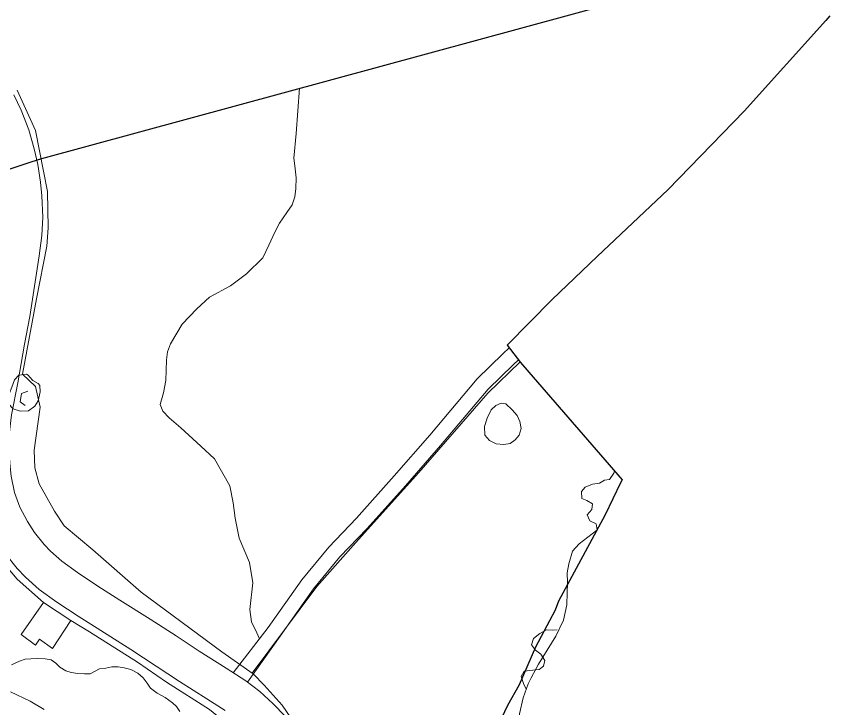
# Model space of a CAD drawing. Header units: metres. Extents: x 4652992 to 4879070, y 2074171 to 2309877.
# Drawn here: x 4654419.5 to 4654571.1, y 2308657.2 to 2308786.2 of the extents above; entities that cross this region are included whole.
import ezdxf

# ---------------------------------------------------------------- set-up
doc = ezdxf.new("R2010")
doc.units = ezdxf.units.M
doc.header["$MEASUREMENT"] = 0
doc.linetypes.add('DGN Style 3', pattern=[92.779933, 66.271381, -26.508552])
for name, color, linetype, lineweight in [('Level 1', 2, 'Continuous', 0), ('Level 18', 5, 'Continuous', 0), ('Level 20', 30, 'DGN Style 3', 0), ('Level 30', 5, 'Continuous', 0), ('Level 37', 3, 'Continuous', 0), ('Level 40', 1, 'Continuous', 0), ('Level 47', 6, 'Continuous', 0), ('Level 53', 5, 'Continuous', 0)]:
    doc.layers.add(name, color=color, linetype=linetype, lineweight=lineweight)
doc.layers.add('Limite', color=38, linetype='Continuous', lineweight=0, plot=False)

msp = doc.modelspace()

# ---------------------------------------------------------------- linework, layer by layer
at = {"layer": 'Level 1'}
for points in [[(4654527.680735, 2308690.375367, 1321.498648), (4654524.436813, 2308687.879228, 1321), (4654523.152517, 2308686.527348, 1320.7875), (4654522.512795, 2308684.192982, 1320.625), (4654522.206736, 2308682.470575, 1320.5), (4654522.21754, 2308680.716236, 1320.3125), (4654522.214082, 2308678.748875, 1320.0625), (4654522.108343, 2308676.530936, 1319.875), (4654521.507993, 2308673.703991, 1319.7125), (4654520.093678, 2308670.704822, 1319.675), (4654516.845117, 2308665.458506, 1319.6625), (4654515.469387, 2308662.937426, 1319.6625), (4654514.931161, 2308661.824308, 1319.6625), (4654513.992163, 2308659.195099, 1319.65), (4654513.278638, 2308656.200476, 1319.6375), (4654512.864391, 2308653.500697, 1319.5), (4654512.120133, 2308648.393597, 1318.211818)], [(4654424.709926, 2308657.048491, 1313.1), (4654422.091453, 2308658.573295, 1312), (4654418.451804, 2308660.347806, 1311.825)]]:
    msp.add_polyline3d(points, dxfattribs=at)
at = {"layer": 'Level 18', "color": 30}
for points in [[(4654420.204965, 2308694.729734, 1314.32987), (4654419.205338, 2308697.49692, 1313.97362), (4654418.580693, 2308700.537653, 1313.67987), (4654418.321497, 2308702.907298, 1313.36737), (4654418.142297, 2308706.087811, 1312.98612), (4654418.175692, 2308708.204427, 1312.87987), (4654418.601956, 2308711.956852, 1312.51112), (4654419.804424, 2308717.887561, 1311.84237), (4654421.07016, 2308725.132184, 1311.24237), (4654422.074403, 2308730.272333, 1310.80487), (4654423.810582, 2308741.586228, 1309.79237), (4654424.294168, 2308745.355844, 1309.41737), (4654424.487563, 2308748.796795, 1309.14862), (4654424.302376, 2308752.76239, 1308.92362), (4654424.047953, 2308755.306951, 1308.82987), (4654423.558252, 2308758.567833, 1308.69862), (4654422.87748, 2308761.523579, 1308.53612), (4654421.867089, 2308765.049631, 1308.18612), (4654420.421996, 2308768.71794, 1307.97987), (4654419.072457, 2308771.572264, 1307.75487)], [(4654469.691415, 2308655.736514, 1321.54862), (4654467.311306, 2308658.147044, 1321.09237), (4654464.898486, 2308660.3787, 1320.75487), (4654462.310519, 2308662.376813, 1320.50487), (4654458.618193, 2308664.709015, 1320.06112), (4654453.574077, 2308667.905228, 1319.51112), (4654449.296925, 2308670.732899, 1318.82987), (4654444.483958, 2308673.889523, 1318.24237), (4654438.83982, 2308677.425685, 1317.59862), (4654434.707402, 2308680.030914, 1316.89862), (4654430.92754, 2308682.536231, 1316.38612), (4654428.002196, 2308684.644835, 1315.94862), (4654425.887032, 2308686.548796, 1315.64862), (4654424.729081, 2308687.748562, 1315.46112), (4654422.940845, 2308689.991839, 1315.06112), (4654421.619561, 2308692.036549, 1314.76737), (4654420.204965, 2308694.729734, 1314.32987)], [(4654458.458847, 2308656.870831, 1320.481011), (4654455.029705, 2308659.036796, 1320.037261), (4654449.926651, 2308662.270355, 1319.487261), (4654445.605584, 2308665.127059, 1318.806011), (4654440.861248, 2308668.238671, 1318.218511), (4654435.268254, 2308671.74279, 1317.574761), (4654431.06306, 2308674.3939, 1316.874761), (4654427.109595, 2308677.014282, 1316.362261), (4654423.782188, 2308679.412695, 1315.924761), (4654421.221253, 2308681.717915, 1315.624761), (4654419.678762, 2308683.316109, 1315.437261), (4654417.484441, 2308686.068804, 1315.037261)]]:
    msp.add_polyline3d(points, dxfattribs=at)
at = {"layer": 'Level 20', "linetype": 'Continuous'}
msp.add_polyline3d([(4654464.86312, 2308670.219671, 1321.299608), (4654464.338164, 2308671.298149, 1321.449608), (4654463.351865, 2308673.364046, 1322.349608), (4654463.055281, 2308675.685497, 1322.749608), (4654463.612228, 2308680.611755, 1323.387108), (4654462.975421, 2308684.434073, 1323.862108), (4654461.078948, 2308688.980193, 1325.174608), (4654460.335707, 2308692.660512, 1325.574608), (4654459.931335, 2308695.561423, 1326.037108), (4654459.306387, 2308698.709392, 1326.687108), (4654456.453248, 2308703.772411, 1326.999608), (4654453.896976, 2308706.099218, 1327.074608), (4654450.210408, 2308709.524148, 1327.237108), (4654448.017431, 2308711.363159, 1327.237108), (4654446.859144, 2308712.599023, 1327.287108), (4654446.348993, 2308713.88305, 1327.174608), (4654446.93188, 2308716.042735, 1326.799608), (4654447.404576, 2308718.327697, 1326.362108), (4654447.456418, 2308720.206412, 1326.074608), (4654447.506091, 2308722.218431, 1325.749608), (4654447.672461, 2308723.705262, 1325.524608), (4654448.287282, 2308725.168219, 1325.249608), (4654450.447731, 2308728.81156, 1324.924608), (4654453.182395, 2308731.665004, 1324.362108), (4654455.556919, 2308733.862495, 1323.737108), (4654459.431735, 2308735.961743, 1323.112108), (4654462.454394, 2308738.207398, 1322.674608), (4654465.459312, 2308741.227101, 1322.174608), (4654466.601235, 2308743.530016, 1321.812108), (4654467.689344, 2308745.975108, 1321.687108), (4654468.588612, 2308747.681643, 1321.537108), (4654469.936724, 2308749.656685, 1321.274608), (4654470.948351, 2308751.104641, 1320.749608), (4654471.434057, 2308752.58978, 1320.499608), (4654471.640442, 2308754.149496, 1320.162108), (4654471.701746, 2308756.079758, 1319.887108), (4654471.401923, 2308758.364512, 1319.587108), (4654471.265317, 2308759.797052, 1319.374608), (4654471.70115, 2308764.348176, 1319.112108), (4654472.330863, 2308772.81953, 1319.168133)], dxfattribs=at)
at = {"layer": 'Level 30', "color": 1}
msp.add_polyline3d([(4654424.564727, 2308676.963517, 1319.408329), (4654420.428681, 2308671.026263, 1319.327079), (4654423.074638, 2308669.02371, 1319.339579), (4654423.850142, 2308670.118593, 1319.614579), (4654426.292053, 2308668.391328, 1319.670829), (4654429.712884, 2308673.637135, 1319.764579), (4654424.564727, 2308676.963517, 1319.408329)], dxfattribs=at)
at = {"layer": 'Level 37', "extrusion": (0.326440781872716, -0.4739730917796737, 0.8177933260911016), "elevation": 426241.574033, "flags": 128}
msp.add_lwpolyline([(5142828.17771, -603372.899485), (5142847.134755, -603366.926543), (5142855.398922, -603365.234306)], dxfattribs=at)
at = {"layer": 'Level 37'}
for points in [[(4654424.564727, 2308676.963517, 1318.492243), (4654419.663112, 2308681.298023, 1317.879743), (4654417.040396, 2308684.494808, 1317.479743), (4654415.117116, 2308686.984892, 1317.067243), (4654413.332062, 2308690.517964, 1316.454743), (4654411.930877, 2308693.665157, 1316.067243), (4654410.724134, 2308697.579015, 1315.542243), (4654409.811229, 2308702.50916, 1314.979743), (4654410.079661, 2308707.316606, 1314.229743), (4654410.645323, 2308713.88645, 1313.879743), (4654413.336959, 2308728.09179, 1312.579743), (4654414.834236, 2308738.128577, 1312.092243), (4654416.108427, 2308748.131224, 1311.504743), (4654416.112304, 2308753.542426, 1310.667243), (4654414.143961, 2308760.679845, 1310.304743), (4654411.559081, 2308767.868928, 1310.092243), (4654409.495429, 2308771.188201, 1309.842243), (4654406.848794, 2308774.743734, 1309.642243), (4654402.073975, 2308780.215484, 1309.492243), (4654393.563303, 2308789.838061, 1308.354743)], [(4654472.962116, 2308652.100252, 1323.680621), (4654469.069551, 2308657.8282, 1322.643121), (4654465.687154, 2308661.561013, 1322.255621), (4654463.657515, 2308663.684155, 1322.168121), (4654457.830948, 2308667.752729, 1322.005621), (4654442.791876, 2308678.86658, 1324.393121), (4654433.769927, 2308686.783901, 1325.368121), (4654428.468132, 2308691.238058, 1325.693121), (4654426.645393, 2308693.975763, 1325.705621), (4654423.791116, 2308699.098777, 1325.468121), (4654422.997484, 2308702.055554, 1325.418121), (4654422.847979, 2308705.327418, 1325.118121), (4654423.970696, 2308713.343929, 1321.305621), (4654423.125506, 2308717.234943, 1316.080621), (4654420.702098, 2308719.52431, 1313.155621), (4654423.259926, 2308733.559406, 1312.118121), (4654425.186474, 2308743.39537, 1311.055621), (4654425.458582, 2308746.800055, 1310.618121), (4654425.346072, 2308753.535002, 1310.155621), (4654423.079763, 2308764.92097, 1309.780621), (4654419.705036, 2308772.430607, 1308.905621)], [(4654463.483169, 2308663.805897, 1322.163259), (4654475.517326, 2308679.9727, 1324.938259), (4654483.286513, 2308688.691034, 1326.513259), (4654494.54005, 2308701.195626, 1329.163259)], [(4654462.686887, 2308651.221264, 1322.342243), (4654455.546973, 2308657.05987, 1320.754743), (4654447.545227, 2308662.139655, 1320.317243), (4654442.12627, 2308665.842904, 1319.892243), (4654433.137224, 2308671.518778, 1319.092243), (4654429.712884, 2308673.637135, 1318.629743)]]:
    msp.add_polyline3d(points, dxfattribs=at)
at = {"layer": 'Level 40', "color": 3}
for points in [[(4654422.590264, 2308718.35132, 1319.099608), (4654423.590117, 2308717.775953, 1319.662108), (4654423.929723, 2308717.421668, 1319.849608), (4654423.977132, 2308716.202953, 1319.949608), (4654423.573251, 2308714.577573, 1319.949608), (4654422.95566, 2308713.553856, 1319.974608), (4654421.825069, 2308712.67211, 1319.774608), (4654420.252782, 2308712.619522, 1319.024608), (4654418.95366, 2308713.031112, 1318.537108), (4654418.077338, 2308713.98877, 1317.774608), (4654418.250867, 2308715.976558, 1317.187108), (4654418.695085, 2308717.083876, 1316.962108), (4654419.186824, 2308718.452042, 1316.574608), (4654420.020533, 2308719.331009, 1316.474608), (4654421.433704, 2308719.545453, 1316.649608), (4654421.718695, 2308719.335063, 1317.737108), (4654422.053548, 2308718.954694, 1318.437108), (4654422.590264, 2308718.35132, 1319.099608)], [(4654511.912397, 2308712.871977, 1332.905621), (4654512.840232, 2308711.801274, 1332.893121), (4654513.379114, 2308710.688536, 1332.868121), (4654513.599634, 2308709.380248, 1332.855621), (4654513.265103, 2308708.124775, 1332.768121), (4654512.489338, 2308707.276399, 1332.768121), (4654511.566392, 2308706.600119, 1332.768121), (4654510.355086, 2308706.402963, 1332.768121), (4654508.951541, 2308706.525223, 1332.768121), (4654507.680425, 2308707.188197, 1332.755621), (4654506.861322, 2308708.150689, 1332.718121), (4654506.799372, 2308709.775125, 1332.668121), (4654507.286167, 2308711.320997, 1332.630621), (4654508.015345, 2308712.862626, 1332.555621), (4654508.867701, 2308713.692422, 1332.543121), (4654509.912602, 2308714.093614, 1332.493121), (4654510.729261, 2308714.004614, 1332.480621), (4654511.912397, 2308712.871977, 1332.905621)], [(4654527.770515, 2308690.541105, 1323.744706), (4654527.581631, 2308691.608713, 1323.811871), (4654526.436022, 2308692.216467, 1323.893121), (4654525.919782, 2308693.331432, 1324.349371), (4654526.779941, 2308694.277559, 1324.686871), (4654526.884288, 2308695.365742, 1325.093121), (4654525.831936, 2308695.964626, 1325.468121), (4654524.911793, 2308696.325245, 1325.824371), (4654524.855003, 2308697.644962, 1325.943121), (4654525.53211, 2308698.456774, 1326.355621), (4654526.891293, 2308698.993195, 1326.718121), (4654528.180291, 2308699.189221, 1327.318121), (4654529.166449, 2308699.761121, 1328.086871), (4654530.050388, 2308699.917913, 1328.818121), (4654530.88446, 2308701.090314, 1329.005621), (4654530.977395, 2308701.487868, 1329.032906)], [(4654514.573313, 2308660.803211, 1323.786871), (4654514.049655, 2308661.891683, 1323.774371), (4654513.628536, 2308663.175128, 1323.786871), (4654514.179742, 2308664.195625, 1323.911871), (4654515.807501, 2308664.378415, 1323.924371), (4654516.952769, 2308664.485722, 1323.924371), (4654517.755874, 2308665.088029, 1323.836871), (4654517.991637, 2308666.157442, 1323.699371), (4654517.268316, 2308667.321743, 1323.599371), (4654516.307783, 2308668.076402, 1323.511871), (4654515.539811, 2308669.059185, 1323.424371), (4654515.884733, 2308670.239542, 1323.149371), (4654517.105337, 2308671.207831, 1323.049371), (4654518.339421, 2308671.898096, 1322.999371), (4654519.382151, 2308671.810428, 1323.211871), (4654520.327996, 2308671.883602, 1323.311871)], [(4654418.652635, 2308665.376262, 1322.145719), (4654420.111099, 2308666.03341, 1322.320719), (4654421.166004, 2308666.386164, 1322.333219), (4654422.256303, 2308666.492644, 1322.358219), (4654423.440997, 2308666.529547, 1322.370719), (4654424.901802, 2308666.465691, 1322.370719), (4654426.018052, 2308666.274138, 1322.420719), (4654426.893577, 2308665.643493, 1322.520719), (4654427.615702, 2308664.905727, 1322.595719), (4654428.781499, 2308664.251959, 1322.733219), (4654429.74435, 2308663.953285, 1322.895719), (4654430.969157, 2308663.769793, 1323.033219), (4654432.260045, 2308663.655027, 1323.383219), (4654433.310223, 2308663.688325, 1323.833219), (4654435.042581, 2308664.605477, 1324.295719)], [(4654435.042581, 2308664.605477, 1324.295719), (4654436.184989, 2308664.728443, 1324.270719), (4654437.346246, 2308664.954516, 1324.245719), (4654438.521511, 2308664.965498, 1324.245719), (4654439.607369, 2308664.779138, 1324.345719), (4654440.881208, 2308664.454171, 1324.395719), (4654442.201912, 2308663.802129, 1324.470719), (4654443.165246, 2308662.945562, 1324.520719), (4654443.935758, 2308661.9094, 1324.595719), (4654444.51829, 2308661.011844, 1324.720719), (4654445.782445, 2308660.050476, 1324.970719), (4654447.239422, 2308659.268703, 1325.270719), (4654448.606991, 2308658.289587, 1325.670719), (4654449.382346, 2308657.571625, 1325.845719), (4654450.016585, 2308656.665195, 1326.020719)]]:
    msp.add_polyline3d(points, dxfattribs=at)
at = {"layer": 'Level 47'}
msp.add_polyline3d([(4654421.183992, 2308713.659302, 1312.188673), (4654420.222637, 2308714.353994, 1312.188673), (4654420.479089, 2308715.911912, 1312.169923), (4654421.662152, 2308716.360247, 1312.157423)], dxfattribs=at)
at = {"layer": 'Level 53', "color": 212}
for points in [[(4654496.606977, 2308708.144327, 1328.768549), (4654505.410826, 2308718.621258, 1331.115016), (4654510.192785, 2308723.282348, 1331.677516), (4654511.386482, 2308724.426768, 1331.913075)], [(4654498.609464, 2308706.208565, 1328.850271), (4654507.449664, 2308716.727517, 1331.180611), (4654512.124439, 2308721.284132, 1331.743111), (4654513.088493, 2308722.208389, 1331.933669)], [(4654459.935115, 2308663.877201, 1320.21939), (4654466.473103, 2308672.29176, 1321.652516), (4654472.730491, 2308681.19178, 1323.227516), (4654477.784135, 2308687.291233, 1324.340016), (4654482.898364, 2308692.656525, 1325.415016), (4654489.971387, 2308700.556108, 1327.115016), (4654496.606977, 2308708.144327, 1328.768549)], [(4654462.600592, 2308662.152854, 1320.532891), (4654468.724163, 2308670.693481, 1321.745391), (4654474.926053, 2308679.514565, 1323.320391), (4654479.848716, 2308685.455932, 1324.432891), (4654484.9264, 2308690.782884, 1325.507891), (4654492.038659, 2308698.726289, 1327.207891), (4654498.609464, 2308706.208565, 1328.850271)]]:
    msp.add_polyline3d(points, dxfattribs=at)
at = {"layer": 'Limite', "color": 5, "linetype": 'Continuous', "lineweight": 30}
for points in [[(4654390.301115, 2308792.913865, 1306.605466), (4654399.365116, 2308783.372841, 1306.780722), (4654406.014551, 2308775.904154, 1307.19599), (4654409.273426, 2308771.060577, 1307.623233), (4654413.342397, 2308762.755968, 1307.81451), (4654414.729334, 2308756.817912, 1308.69998), (4654414.752103, 2308756.626421, 1308.690687), (4654422.277704, 2308759.069301, 1308.700521), (4654424.310338, 2308759.72915, 1308.939026), (4654550.048527, 2308794.005342, 1343.752937)], [(4654571.114261, 2308786.276348, 1344.844705), (4654570.367721, 2308785.443968, 1344.563482), (4654555.199028, 2308768.530977, 1341.170142), (4654540.984269, 2308753.956866, 1338.394087), (4654527.798093, 2308741.426669, 1336.038245), (4654519.396688, 2308733.443345, 1334.045563), (4654511.009595, 2308724.918104, 1332.421757), (4654511.640698, 2308724.095427, 1332.247465), (4654513.463255, 2308721.71993, 1331.908385), (4654515.022693, 2308719.91839, 1330.584195), (4654532.422272, 2308699.818778, 1325.32498), (4654532.142092, 2308699.239916, 1325.239132), (4654529.275834, 2308693.320012, 1321.758218), (4654520.541813, 2308677.196501, 1320.395497), (4654519.928777, 2308675.538569, 1320.34144), (4654518.86959, 2308673.570438, 1320.209159), (4654516.282449, 2308668.647836, 1320.111018), (4654513.252854, 2308661.621872, 1320.053108), (4654511.033927, 2308657.789178, 1319.882819), (4654508.826059, 2308653.030129, 1319.339233)]]:
    msp.add_polyline3d(points, dxfattribs=at)

doc.saveas('drawing.dxf')
